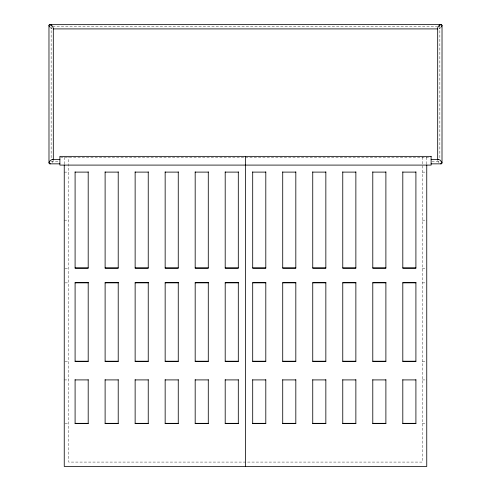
<?xml version="1.0" encoding="UTF-8"?>
<svg xmlns="http://www.w3.org/2000/svg" width="491" height="491" viewBox="0 0 491 491"><rect width="100%" height="100%" fill="white"/><g stroke="black" fill="none" stroke-linecap="round" stroke-linejoin="round"><path stroke-width="0.37" stroke-dasharray="2.46 1.84" d="M53.316 160.569L52.04 162.754M441.133 27.416L438.96 28.871M52.678 26.729L436.787 26.729M437.555 26.729L439.856 26.729M60.626 157.286L243.972 157.286M245.5 157.286L430.374 157.286M51.144 161.662L59.153 161.662M431.847 161.662L439.856 161.662M64.247 172.12L68.617 172.12M422.383 172.12L426.753 172.12M64.247 220.164L68.617 220.164M422.383 220.164L426.753 220.164M64.978 268.203L68.617 268.203M422.383 268.203L426.022 268.203M64.978 282.871L68.617 282.871M422.383 282.871L426.022 282.871M64.978 361.486L68.617 361.486M422.383 361.486L426.022 361.486M64.247 379.924L68.617 379.924M422.383 379.924L426.753 379.924M64.978 423.598L68.617 423.598M422.383 423.598L426.022 423.598M52.04 28.871L49.867 27.416M438.96 162.754L437.684 160.569M439.856 26.287L439.856 158.599M426.753 157.286L426.753 164.19M422.383 157.108L422.383 462.08L68.617 462.08L68.617 157.108M64.247 157.286L64.247 164.19M51.144 26.287L51.144 158.599"/><path stroke-width="0.74" d="M59.884 163.847L49.867 163.847L48.99 163.208L48.971 25.28L49.376 24.654L441.231 24.55L442.029 25.28L441.544 26.858M442.029 25.28L442.01 163.208L441.133 163.847L431.116 163.847M48.971 162.754L50.254 160.569L51.923 159.557L59.884 159.477M437.862 159.771L438.573 159.477L440.2 160.121L442.029 162.754M49.867 163.847L50.37 163.773M441.231 24.55C439.451 24.71 437.763 26.379 437.684 28.183L437.684 159.808M53.292 28.908L437.708 28.908M431.116 159.477L438.573 159.477M75.092 172.108L88.196 172.108M105.111 172.108L118.214 172.108M135.135 172.108L148.239 172.108M165.154 172.108L178.258 172.108M195.179 172.108L208.282 172.108M225.197 172.108L238.301 172.108M252.699 172.108L265.803 172.108M282.718 172.108L295.821 172.108M312.742 172.108L325.846 172.108M342.761 172.108L355.865 172.108M372.786 172.108L385.889 172.108M402.804 172.108L415.908 172.108M75.092 267.945L88.196 267.945M105.111 267.945L118.214 267.945M135.135 267.945L148.239 267.945M165.154 267.945L178.258 267.945M195.179 267.945L208.282 267.945M225.197 267.945L238.301 267.945M252.699 267.945L265.803 267.945M282.718 267.945L295.821 267.945M312.742 267.945L325.846 267.945M342.761 267.945L355.865 267.945M372.786 267.945L385.889 267.945M402.804 267.945L415.908 267.945M75.092 282.853L88.196 282.853M105.111 282.853L118.214 282.853M135.135 282.853L148.239 282.853M165.154 282.853L178.258 282.853M195.179 282.853L208.282 282.853M225.197 282.853L238.301 282.853M252.699 282.853L265.803 282.853M282.718 282.853L295.821 282.853M312.742 282.853L325.846 282.853M342.761 282.853L355.865 282.853M372.786 282.853L385.889 282.853M402.804 282.853L415.908 282.853M75.092 361.223L88.196 361.223M105.111 361.223L118.214 361.223M135.135 361.223L148.239 361.223M165.154 361.223L178.258 361.223M195.179 361.223L208.282 361.223M225.197 361.223L238.301 361.223M252.699 361.223L265.803 361.223M282.718 361.223L295.821 361.223M312.742 361.223L325.846 361.223M342.761 361.223L355.865 361.223M372.786 361.223L385.889 361.223M402.804 361.223L415.908 361.223M75.092 379.911L88.196 379.911M105.111 379.911L118.214 379.911M135.135 379.911L148.239 379.911M165.154 379.911L178.258 379.911M195.179 379.911L208.282 379.911M225.197 379.911L238.301 379.911M252.699 379.911L265.803 379.911M282.718 379.911L295.821 379.911M312.742 379.911L325.846 379.911M342.761 379.911L355.865 379.911M372.786 379.911L385.889 379.911M402.804 379.911L415.908 379.911M75.092 423.334L88.196 423.334M105.111 423.334L118.214 423.334M135.135 423.334L148.239 423.334M165.154 423.334L178.258 423.334M195.179 423.334L208.282 423.334M225.197 423.334L238.301 423.334M252.699 423.334L265.803 423.334M282.718 423.334L295.821 423.334M312.742 423.334L325.846 423.334M342.761 423.334L355.865 423.334M372.786 423.334L385.889 423.334M402.804 423.334L415.908 423.334M49.769 24.55L52.427 26.041L53.316 28.183L53.316 159.808M440.63 163.773L441.133 163.847M52.427 159.477L53.138 159.771M49.456 26.858L48.971 25.28M439.856 24.55L439.856 25.532M426.753 164.958L426.753 466.45L64.247 466.45L64.247 164.958M415.908 171.856L415.908 268.19L402.804 268.19L402.804 171.856M415.908 379.66L415.908 423.586L402.804 423.586L402.804 379.66M385.889 171.856L385.889 268.19L372.786 268.19L372.786 171.856M385.889 379.66L385.889 423.586L372.786 423.586L372.786 379.66M355.865 171.856L355.865 268.19L342.761 268.19L342.761 171.856M355.865 379.66L355.865 423.586L342.761 423.586L342.761 379.66M325.846 171.856L325.846 268.19L312.742 268.19L312.742 171.856M325.846 379.66L325.846 423.586L312.742 423.586L312.742 379.66M295.821 171.856L295.821 268.19L282.718 268.19L282.718 171.856M295.821 379.66L295.821 423.586L282.718 423.586L282.718 379.66M265.803 171.856L265.803 268.19L252.699 268.19L252.699 171.856M265.803 379.66L265.803 423.586L252.699 423.586L252.699 379.66M245.5 156.359L245.5 466.45M238.301 171.856L238.301 268.19L225.197 268.19L225.197 171.856M238.301 379.66L238.301 423.586L225.197 423.586L225.197 379.66M208.282 171.856L208.282 268.19L195.179 268.19L195.179 171.856M208.282 379.66L208.282 423.586L195.179 423.586L195.179 379.66M178.258 171.856L178.258 268.19L165.154 268.19L165.154 171.856M178.258 379.66L178.258 423.586L165.154 423.586L165.154 379.66M148.239 171.856L148.239 268.19L135.135 268.19L135.135 171.856M148.239 379.66L148.239 423.586L135.135 423.586L135.135 379.66M118.214 171.856L118.214 268.19L105.111 268.19L105.111 171.856M118.214 379.66L118.214 423.586L105.111 423.586L105.111 379.66M88.196 171.856L88.196 268.19L75.092 268.19L75.092 171.856M88.196 379.66L88.196 423.586L75.092 423.586L75.092 379.66M51.144 24.55L51.144 25.532M431.116 156.359L59.884 156.359L59.884 165.093L431.116 165.093L431.116 156.359M88.196 282.607L75.092 282.607L75.092 361.468L88.196 361.468L88.196 282.607M118.214 282.607L105.111 282.607L105.111 361.468L118.214 361.468L118.214 282.607M148.239 282.607L135.135 282.607L135.135 361.468L148.239 361.468L148.239 282.607M178.258 282.607L165.154 282.607L165.154 361.468L178.258 361.468L178.258 282.607M208.282 282.607L195.179 282.607L195.179 361.468L208.282 361.468L208.282 282.607M238.301 282.607L225.197 282.607L225.197 361.468L238.301 361.468L238.301 282.607M265.803 282.607L252.699 282.607L252.699 361.468L265.803 361.468L265.803 282.607M295.821 282.607L282.718 282.607L282.718 361.468L295.821 361.468L295.821 282.607M325.846 282.607L312.742 282.607L312.742 361.468L325.846 361.468L325.846 282.607M355.865 282.607L342.761 282.607L342.761 361.468L355.865 361.468L355.865 282.607M385.889 282.607L372.786 282.607L372.786 361.468L385.889 361.468L385.889 282.607M415.908 282.607L402.804 282.607L402.804 361.468L415.908 361.468L415.908 282.607"/></g></svg>
